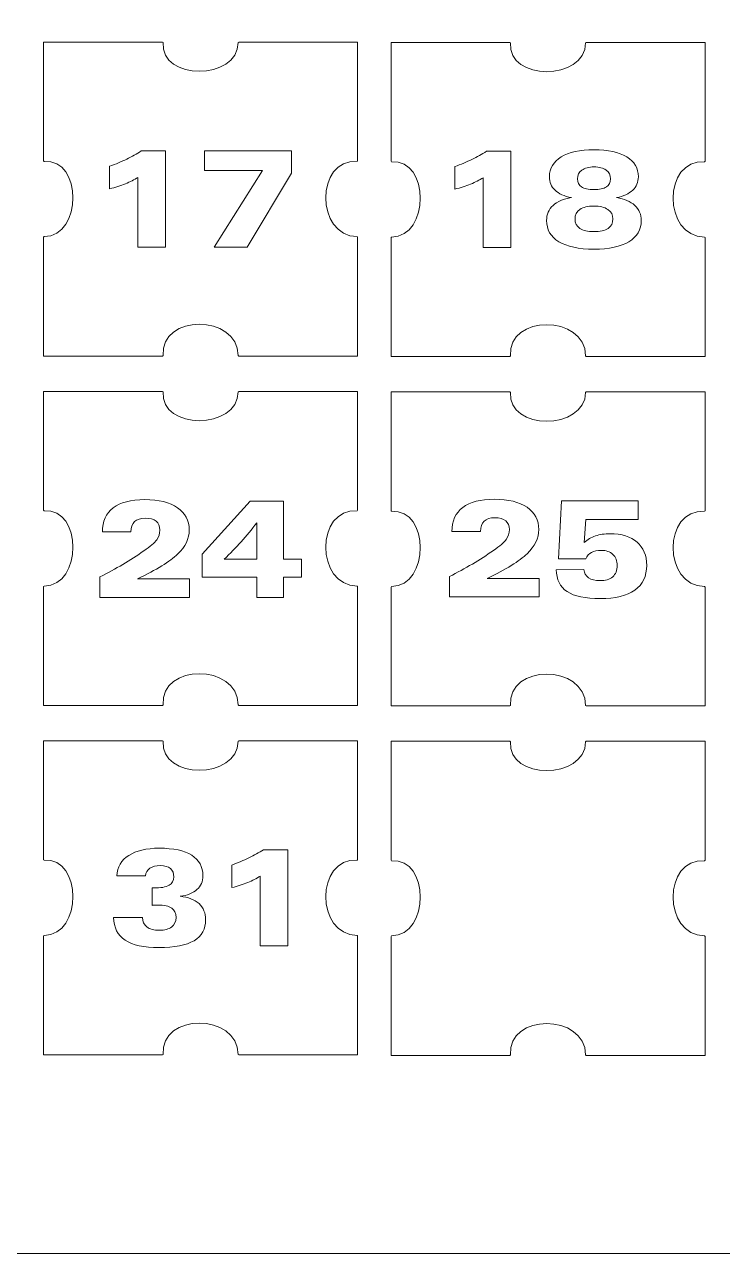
# Model space of a CAD drawing. Header units: millimetres. Extents: x -75 to 52, y -1 to 101.
# Drawn here: x -34.6 to -4.1, y -0.8 to 52.7 of the extents above; entities that cross this region are included whole.
import ezdxf

# ---------------------------------------------------------------- set-up
doc = ezdxf.new("R2010")
doc.units = ezdxf.units.MM
doc.header["$MEASUREMENT"] = 0
doc.layers.add('layer 1', color=7, linetype='Continuous')

msp = doc.modelspace()

# ---------------------------------------------------------------- linework, layer by layer
at = {"layer": 'layer 1', "lineweight": 9}
msp.add_open_spline([(-68.3644, 100.7179), (-68.3644, 100.7179), (45.0275, 100.7179), (45.0275, 100.7179), (45.0275, 100.7179), (48.7786, 100.7179), (51.798, 97.6985), (51.798, 93.9474), (51.798, 93.9474), (51.798, 93.9474), (51.798, 5.9417), (51.798, 5.9417), (51.798, 5.9417), (51.798, 2.1909), (48.7786, -0.8285), (45.0275, -0.8285), (45.0275, -0.8285), (45.0275, -0.8285), (-68.3644, -0.8285), (-68.3644, -0.8285), (-68.3644, -0.8285), (-72.1152, -0.8285), (-75.1346, 2.1909), (-75.1346, 5.9417), (-75.1346, 5.9417), (-75.1346, 5.9417), (-75.1346, 93.9474), (-75.1346, 93.9474), (-75.1346, 93.9474), (-75.1346, 97.6985), (-72.1152, 100.7179), (-68.3644, 100.7179)], degree=3, knots=[0, 0, 0, 0, 0.1111111, 0.1111111, 0.1111111, 0.1111111, 0.2222222, 0.2222222, 0.2222222, 0.2222222, 0.3333333, 0.3333333, 0.3333333, 0.3333333, 0.4444444, 0.4444444, 0.4444444, 0.4444444, 0.5555556, 0.5555556, 0.5555556, 0.5555556, 0.6666667, 0.6666667, 0.6666667, 0.6666667, 0.7777778, 0.7777778, 0.7777778, 0.7777778, 1, 1, 1, 1], dxfattribs=at)
at = {"layer": 'layer 1', "color": 1, "lineweight": 9}
for points in [[(-33.7344, 51.9767), (-33.7344, 51.9767), (-33.7344, 51.9008), (-33.7344, 51.9008), (-33.7344, 51.9008), (-33.7344, 51.9008), (-33.7344, 46.824), (-33.7344, 46.824), (-33.7344, 46.824), (-33.7344, 46.824), (-33.7344, 46.7951), (-33.7344, 46.7951), (-33.7344, 46.7951), (-33.7344, 46.7951), (-33.7107, 46.7718), (-33.7107, 46.7718), (-33.7107, 46.7718), (-32.0421, 46.8985), (-32.0421, 43.5139), (-33.7107, 43.4949), (-33.7107, 43.4949), (-33.7107, 43.4949), (-33.7344, 43.4712), (-33.7344, 43.4712), (-33.7344, 43.4712), (-33.7344, 43.4712), (-33.7344, 43.4381), (-33.7344, 43.4381), (-33.7344, 43.4381), (-33.7344, 43.4381), (-33.7344, 38.3616), (-33.7344, 38.3616), (-33.7344, 38.3616), (-33.7344, 38.3616), (-33.7344, 38.2857), (-33.7344, 38.2857), (-33.7344, 38.2857), (-33.7344, 38.2857), (-33.6585, 38.2857), (-33.6585, 38.2857), (-33.6585, 38.2857), (-33.6585, 38.2857), (-28.5817, 38.2857), (-28.5817, 38.2857), (-28.5817, 38.2857), (-28.5817, 38.2857), (-28.5485, 38.2857), (-28.5485, 38.2857), (-28.5485, 38.2857), (-28.5485, 38.2857), (-28.5295, 38.3104), (-28.5295, 38.3104), (-28.5295, 38.3104), (-28.6561, 40.1297), (-25.2716, 40.1297), (-25.2483, 38.3104), (-25.2483, 38.3104), (-25.2483, 38.3104), (-25.2289, 38.2857), (-25.2289, 38.2857), (-25.2289, 38.2857), (-25.2289, 38.2857), (-25.1957, 38.2857), (-25.1957, 38.2857), (-25.1957, 38.2857), (-25.1957, 38.2857), (-20.1193, 38.2857), (-20.1193, 38.2857), (-20.1193, 38.2857), (-20.1193, 38.2857), (-20.0434, 38.2857), (-20.0434, 38.2857), (-20.0434, 38.2857), (-20.0434, 38.2857), (-20.0434, 38.3616), (-20.0434, 38.3616), (-20.0434, 38.3616), (-20.0434, 38.3616), (-20.0434, 43.4381), (-20.0434, 43.4381), (-20.0434, 43.4381), (-20.0434, 43.4381), (-20.0434, 43.4712), (-20.0434, 43.4712), (-20.0434, 43.4712), (-20.0434, 43.4712), (-20.0667, 43.4949), (-20.0667, 43.4949), (-20.0667, 43.4949), (-21.887, 43.5139), (-21.887, 46.8985), (-20.0667, 46.7718), (-20.0667, 46.7718), (-20.0667, 46.7718), (-20.0434, 46.7951), (-20.0434, 46.7951), (-20.0434, 46.7951), (-20.0434, 46.7951), (-20.0434, 46.824), (-20.0434, 46.824), (-20.0434, 46.824), (-20.0434, 46.824), (-20.0434, 51.9008), (-20.0434, 51.9008), (-20.0434, 51.9008), (-20.0434, 51.9008), (-20.0434, 51.9767), (-20.0434, 51.9767), (-20.0434, 51.9767), (-20.0434, 51.9767), (-20.1193, 51.9767), (-20.1193, 51.9767), (-20.1193, 51.9767), (-20.1193, 51.9767), (-25.1957, 51.9767), (-25.1957, 51.9767), (-25.1957, 51.9767), (-25.1957, 51.9767), (-25.2289, 51.9767), (-25.2289, 51.9767), (-25.2289, 51.9767), (-25.2289, 51.9767), (-25.2483, 51.9573), (-25.2483, 51.9573), (-25.2483, 51.9573), (-25.2716, 50.2844), (-28.6561, 50.2844), (-28.5295, 51.9573), (-28.5295, 51.9573), (-28.5295, 51.9573), (-28.5485, 51.9767), (-28.5485, 51.9767), (-28.5485, 51.9767), (-28.5485, 51.9767), (-28.5817, 51.9767), (-28.5817, 51.9767), (-28.5817, 51.9767), (-28.5817, 51.9767), (-33.6585, 51.9767), (-33.6585, 51.9767), (-33.6585, 51.9767), (-33.6585, 51.9767), (-33.7344, 51.9767), (-33.7344, 51.9767)], [(-18.5868, 51.9573), (-18.5868, 51.9573), (-18.5868, 51.8829), (-18.5868, 51.8829), (-18.5868, 51.8829), (-18.5868, 51.8829), (-18.5868, 46.8046), (-18.5868, 46.8046), (-18.5868, 46.8046), (-18.5868, 46.8046), (-18.5868, 46.7771), (-18.5868, 46.7771), (-18.5868, 46.7771), (-18.5868, 46.7771), (-18.5635, 46.7538), (-18.5635, 46.7538), (-18.5635, 46.7538), (-16.8945, 46.8805), (-16.8945, 43.4949), (-18.5635, 43.4769), (-18.5635, 43.4769), (-18.5635, 43.4769), (-18.5868, 43.4532), (-18.5868, 43.4532), (-18.5868, 43.4532), (-18.5868, 43.4532), (-18.5868, 43.4204), (-18.5868, 43.4204), (-18.5868, 43.4204), (-18.5868, 43.4204), (-18.5868, 38.3422), (-18.5868, 38.3422), (-18.5868, 38.3422), (-18.5868, 38.3422), (-18.5868, 38.2677), (-18.5868, 38.2677), (-18.5868, 38.2677), (-18.5868, 38.2677), (-18.5109, 38.2677), (-18.5109, 38.2677), (-18.5109, 38.2677), (-18.5109, 38.2677), (-13.4345, 38.2677), (-13.4345, 38.2677), (-13.4345, 38.2677), (-13.4345, 38.2677), (-13.4013, 38.2677), (-13.4013, 38.2677), (-13.4013, 38.2677), (-13.4013, 38.2677), (-13.3819, 38.2914), (-13.3819, 38.2914), (-13.3819, 38.2914), (-13.5086, 40.1103), (-10.1244, 40.1103), (-10.1007, 38.2914), (-10.1007, 38.2914), (-10.1007, 38.2914), (-10.0817, 38.2677), (-10.0817, 38.2677), (-10.0817, 38.2677), (-10.0817, 38.2677), (-10.0485, 38.2677), (-10.0485, 38.2677), (-10.0485, 38.2677), (-10.0485, 38.2677), (-4.9717, 38.2677), (-4.9717, 38.2677), (-4.9717, 38.2677), (-4.9717, 38.2677), (-4.8958, 38.2677), (-4.8958, 38.2677), (-4.8958, 38.2677), (-4.8958, 38.2677), (-4.8958, 38.3422), (-4.8958, 38.3422), (-4.8958, 38.3422), (-4.8958, 38.3422), (-4.8958, 43.4204), (-4.8958, 43.4204), (-4.8958, 43.4204), (-4.8958, 43.4204), (-4.8958, 43.4532), (-4.8958, 43.4532), (-4.8958, 43.4532), (-4.8958, 43.4532), (-4.9195, 43.4769), (-4.9195, 43.4769), (-4.9195, 43.4769), (-6.7398, 43.4949), (-6.7398, 46.8805), (-4.9195, 46.7538), (-4.9195, 46.7538), (-4.9195, 46.7538), (-4.8958, 46.7771), (-4.8958, 46.7771), (-4.8958, 46.7771), (-4.8958, 46.7771), (-4.8958, 46.8046), (-4.8958, 46.8046), (-4.8958, 46.8046), (-4.8958, 46.8046), (-4.8958, 51.8829), (-4.8958, 51.8829), (-4.8958, 51.8829), (-4.8958, 51.8829), (-4.8958, 51.9573), (-4.8958, 51.9573), (-4.8958, 51.9573), (-4.8958, 51.9573), (-4.9717, 51.9573), (-4.9717, 51.9573), (-4.9717, 51.9573), (-4.9717, 51.9573), (-10.0485, 51.9573), (-10.0485, 51.9573), (-10.0485, 51.9573), (-10.0485, 51.9573), (-10.0817, 51.9573), (-10.0817, 51.9573), (-10.0817, 51.9573), (-10.0817, 51.9573), (-10.1007, 51.9393), (-10.1007, 51.9393), (-10.1007, 51.9393), (-10.1244, 50.265), (-13.5086, 50.265), (-13.3819, 51.9393), (-13.3819, 51.9393), (-13.3819, 51.9393), (-13.4013, 51.9573), (-13.4013, 51.9573), (-13.4013, 51.9573), (-13.4013, 51.9573), (-13.4345, 51.9573), (-13.4345, 51.9573), (-13.4345, 51.9573), (-13.4345, 51.9573), (-18.5109, 51.9573), (-18.5109, 51.9573), (-18.5109, 51.9573), (-18.5109, 51.9573), (-18.5868, 51.9573), (-18.5868, 51.9573)], [(-33.7344, 36.7437), (-33.7344, 36.7437), (-33.7344, 36.6693), (-33.7344, 36.6693), (-33.7344, 36.6693), (-33.7344, 36.6693), (-33.7344, 31.5911), (-33.7344, 31.5911), (-33.7344, 31.5911), (-33.7344, 31.5911), (-33.7344, 31.5636), (-33.7344, 31.5636), (-33.7344, 31.5636), (-33.7344, 31.5636), (-33.7107, 31.5403), (-33.7107, 31.5403), (-33.7107, 31.5403), (-32.0421, 31.6669), (-32.0421, 28.2827), (-33.7107, 28.2633), (-33.7107, 28.2633), (-33.7107, 28.2633), (-33.7344, 28.2397), (-33.7344, 28.2397), (-33.7344, 28.2397), (-33.7344, 28.2397), (-33.7344, 28.2069), (-33.7344, 28.2069), (-33.7344, 28.2069), (-33.7344, 28.2069), (-33.7344, 23.13), (-33.7344, 23.13), (-33.7344, 23.13), (-33.7344, 23.13), (-33.7344, 23.0542), (-33.7344, 23.0542), (-33.7344, 23.0542), (-33.7344, 23.0542), (-33.6585, 23.0542), (-33.6585, 23.0542), (-33.6585, 23.0542), (-33.6585, 23.0542), (-28.5817, 23.0542), (-28.5817, 23.0542), (-28.5817, 23.0542), (-28.5817, 23.0542), (-28.5485, 23.0542), (-28.5485, 23.0542), (-28.5485, 23.0542), (-28.5485, 23.0542), (-28.5295, 23.0778), (-28.5295, 23.0778), (-28.5295, 23.0778), (-28.6561, 24.8968), (-25.2716, 24.8968), (-25.2483, 23.0778), (-25.2483, 23.0778), (-25.2483, 23.0778), (-25.2289, 23.0542), (-25.2289, 23.0542), (-25.2289, 23.0542), (-25.2289, 23.0542), (-25.1957, 23.0542), (-25.1957, 23.0542), (-25.1957, 23.0542), (-25.1957, 23.0542), (-20.1193, 23.0542), (-20.1193, 23.0542), (-20.1193, 23.0542), (-20.1193, 23.0542), (-20.0434, 23.0542), (-20.0434, 23.0542), (-20.0434, 23.0542), (-20.0434, 23.0542), (-20.0434, 23.13), (-20.0434, 23.13), (-20.0434, 23.13), (-20.0434, 23.13), (-20.0434, 28.2069), (-20.0434, 28.2069), (-20.0434, 28.2069), (-20.0434, 28.2069), (-20.0434, 28.2397), (-20.0434, 28.2397), (-20.0434, 28.2397), (-20.0434, 28.2397), (-20.0667, 28.2633), (-20.0667, 28.2633), (-20.0667, 28.2633), (-21.887, 28.2827), (-21.887, 31.6669), (-20.0667, 31.5403), (-20.0667, 31.5403), (-20.0667, 31.5403), (-20.0434, 31.5636), (-20.0434, 31.5636), (-20.0434, 31.5636), (-20.0434, 31.5636), (-20.0434, 31.5911), (-20.0434, 31.5911), (-20.0434, 31.5911), (-20.0434, 31.5911), (-20.0434, 36.6693), (-20.0434, 36.6693), (-20.0434, 36.6693), (-20.0434, 36.6693), (-20.0434, 36.7437), (-20.0434, 36.7437), (-20.0434, 36.7437), (-20.0434, 36.7437), (-20.1193, 36.7437), (-20.1193, 36.7437), (-20.1193, 36.7437), (-20.1193, 36.7437), (-25.1957, 36.7437), (-25.1957, 36.7437), (-25.1957, 36.7437), (-25.1957, 36.7437), (-25.2289, 36.7437), (-25.2289, 36.7437), (-25.2289, 36.7437), (-25.2289, 36.7437), (-25.2483, 36.7258), (-25.2483, 36.7258), (-25.2483, 36.7258), (-25.2716, 35.0515), (-28.6561, 35.0515), (-28.5295, 36.7258), (-28.5295, 36.7258), (-28.5295, 36.7258), (-28.5485, 36.7437), (-28.5485, 36.7437), (-28.5485, 36.7437), (-28.5485, 36.7437), (-28.5817, 36.7437), (-28.5817, 36.7437), (-28.5817, 36.7437), (-28.5817, 36.7437), (-33.6585, 36.7437), (-33.6585, 36.7437), (-33.6585, 36.7437), (-33.6585, 36.7437), (-33.7344, 36.7437), (-33.7344, 36.7437)], [(-18.5868, 36.7258), (-18.5868, 36.7258), (-18.5868, 36.6499), (-18.5868, 36.6499), (-18.5868, 36.6499), (-18.5868, 36.6499), (-18.5868, 31.5734), (-18.5868, 31.5734), (-18.5868, 31.5734), (-18.5868, 31.5734), (-18.5868, 31.5445), (-18.5868, 31.5445), (-18.5868, 31.5445), (-18.5868, 31.5445), (-18.5635, 31.5209), (-18.5635, 31.5209), (-18.5635, 31.5209), (-16.8945, 31.6479), (-16.8945, 28.2633), (-18.5635, 28.2439), (-18.5635, 28.2439), (-18.5635, 28.2439), (-18.5868, 28.2206), (-18.5868, 28.2206), (-18.5868, 28.2206), (-18.5868, 28.2206), (-18.5868, 28.1889), (-18.5868, 28.1889), (-18.5868, 28.1889), (-18.5868, 28.1889), (-18.5868, 23.1106), (-18.5868, 23.1106), (-18.5868, 23.1106), (-18.5868, 23.1106), (-18.5868, 23.0362), (-18.5868, 23.0362), (-18.5868, 23.0362), (-18.5868, 23.0362), (-18.5109, 23.0362), (-18.5109, 23.0362), (-18.5109, 23.0362), (-18.5109, 23.0362), (-13.4345, 23.0362), (-13.4345, 23.0362), (-13.4345, 23.0362), (-13.4345, 23.0362), (-13.4013, 23.0362), (-13.4013, 23.0362), (-13.4013, 23.0362), (-13.4013, 23.0362), (-13.3819, 23.0598), (-13.3819, 23.0598), (-13.3819, 23.0598), (-13.5086, 24.8788), (-10.1244, 24.8788), (-10.1007, 23.0598), (-10.1007, 23.0598), (-10.1007, 23.0598), (-10.0817, 23.0362), (-10.0817, 23.0362), (-10.0817, 23.0362), (-10.0817, 23.0362), (-10.0485, 23.0362), (-10.0485, 23.0362), (-10.0485, 23.0362), (-10.0485, 23.0362), (-4.9717, 23.0362), (-4.9717, 23.0362), (-4.9717, 23.0362), (-4.9717, 23.0362), (-4.8958, 23.0362), (-4.8958, 23.0362), (-4.8958, 23.0362), (-4.8958, 23.0362), (-4.8958, 23.1106), (-4.8958, 23.1106), (-4.8958, 23.1106), (-4.8958, 23.1106), (-4.8958, 28.1889), (-4.8958, 28.1889), (-4.8958, 28.1889), (-4.8958, 28.1889), (-4.8958, 28.2206), (-4.8958, 28.2206), (-4.8958, 28.2206), (-4.8958, 28.2206), (-4.9195, 28.2439), (-4.9195, 28.2439), (-4.9195, 28.2439), (-6.7398, 28.2633), (-6.7398, 31.6479), (-4.9195, 31.5209), (-4.9195, 31.5209), (-4.9195, 31.5209), (-4.8958, 31.5445), (-4.8958, 31.5445), (-4.8958, 31.5445), (-4.8958, 31.5445), (-4.8958, 31.5734), (-4.8958, 31.5734), (-4.8958, 31.5734), (-4.8958, 31.5734), (-4.8958, 36.6499), (-4.8958, 36.6499), (-4.8958, 36.6499), (-4.8958, 36.6499), (-4.8958, 36.7258), (-4.8958, 36.7258), (-4.8958, 36.7258), (-4.8958, 36.7258), (-4.9717, 36.7258), (-4.9717, 36.7258), (-4.9717, 36.7258), (-4.9717, 36.7258), (-10.0485, 36.7258), (-10.0485, 36.7258), (-10.0485, 36.7258), (-10.0485, 36.7258), (-10.0817, 36.7258), (-10.0817, 36.7258), (-10.0817, 36.7258), (-10.0817, 36.7258), (-10.1007, 36.7063), (-10.1007, 36.7063), (-10.1007, 36.7063), (-10.1244, 35.0335), (-13.5086, 35.0335), (-13.3819, 36.7063), (-13.3819, 36.7063), (-13.3819, 36.7063), (-13.4013, 36.7258), (-13.4013, 36.7258), (-13.4013, 36.7258), (-13.4013, 36.7258), (-13.4345, 36.7258), (-13.4345, 36.7258), (-13.4345, 36.7258), (-13.4345, 36.7258), (-18.5109, 36.7258), (-18.5109, 36.7258), (-18.5109, 36.7258), (-18.5109, 36.7258), (-18.5868, 36.7258), (-18.5868, 36.7258)], [(-33.7344, 21.5122), (-33.7344, 21.5122), (-33.7344, 21.4378), (-33.7344, 21.4378), (-33.7344, 21.4378), (-33.7344, 21.4378), (-33.7344, 16.3599), (-33.7344, 16.3599), (-33.7344, 16.3599), (-33.7344, 16.3599), (-33.7344, 16.3324), (-33.7344, 16.3324), (-33.7344, 16.3324), (-33.7344, 16.3324), (-33.7107, 16.3087), (-33.7107, 16.3087), (-33.7107, 16.3087), (-32.0421, 16.4354), (-32.0421, 13.0498), (-33.7107, 13.0318), (-33.7107, 13.0318), (-33.7107, 13.0318), (-33.7344, 13.0085), (-33.7344, 13.0085), (-33.7344, 13.0085), (-33.7344, 13.0085), (-33.7344, 12.9753), (-33.7344, 12.9753), (-33.7344, 12.9753), (-33.7344, 12.9753), (-33.7344, 7.8971), (-33.7344, 7.8971), (-33.7344, 7.8971), (-33.7344, 7.8971), (-33.7344, 7.8227), (-33.7344, 7.8227), (-33.7344, 7.8227), (-33.7344, 7.8227), (-33.6585, 7.8227), (-33.6585, 7.8227), (-33.6585, 7.8227), (-33.6585, 7.8227), (-28.5817, 7.8227), (-28.5817, 7.8227), (-28.5817, 7.8227), (-28.5817, 7.8227), (-28.5485, 7.8227), (-28.5485, 7.8227), (-28.5485, 7.8227), (-28.5485, 7.8227), (-28.5295, 7.8463), (-28.5295, 7.8463), (-28.5295, 7.8463), (-28.6561, 9.6652), (-25.2716, 9.6652), (-25.2483, 7.8463), (-25.2483, 7.8463), (-25.2483, 7.8463), (-25.2289, 7.8227), (-25.2289, 7.8227), (-25.2289, 7.8227), (-25.2289, 7.8227), (-25.1957, 7.8227), (-25.1957, 7.8227), (-25.1957, 7.8227), (-25.1957, 7.8227), (-20.1193, 7.8227), (-20.1193, 7.8227), (-20.1193, 7.8227), (-20.1193, 7.8227), (-20.0434, 7.8227), (-20.0434, 7.8227), (-20.0434, 7.8227), (-20.0434, 7.8227), (-20.0434, 7.8971), (-20.0434, 7.8971), (-20.0434, 7.8971), (-20.0434, 7.8971), (-20.0434, 12.9753), (-20.0434, 12.9753), (-20.0434, 12.9753), (-20.0434, 12.9753), (-20.0434, 13.0085), (-20.0434, 13.0085), (-20.0434, 13.0085), (-20.0434, 13.0085), (-20.0667, 13.0318), (-20.0667, 13.0318), (-20.0667, 13.0318), (-21.887, 13.0498), (-21.887, 16.4354), (-20.0667, 16.3087), (-20.0667, 16.3087), (-20.0667, 16.3087), (-20.0434, 16.3324), (-20.0434, 16.3324), (-20.0434, 16.3324), (-20.0434, 16.3324), (-20.0434, 16.3599), (-20.0434, 16.3599), (-20.0434, 16.3599), (-20.0434, 16.3599), (-20.0434, 21.4378), (-20.0434, 21.4378), (-20.0434, 21.4378), (-20.0434, 21.4378), (-20.0434, 21.5122), (-20.0434, 21.5122), (-20.0434, 21.5122), (-20.0434, 21.5122), (-20.1193, 21.5122), (-20.1193, 21.5122), (-20.1193, 21.5122), (-20.1193, 21.5122), (-25.1957, 21.5122), (-25.1957, 21.5122), (-25.1957, 21.5122), (-25.1957, 21.5122), (-25.2289, 21.5122), (-25.2289, 21.5122), (-25.2289, 21.5122), (-25.2289, 21.5122), (-25.2483, 21.4942), (-25.2483, 21.4942), (-25.2483, 21.4942), (-25.2716, 19.8199), (-28.6561, 19.8199), (-28.5295, 21.4942), (-28.5295, 21.4942), (-28.5295, 21.4942), (-28.5485, 21.5122), (-28.5485, 21.5122), (-28.5485, 21.5122), (-28.5485, 21.5122), (-28.5817, 21.5122), (-28.5817, 21.5122), (-28.5817, 21.5122), (-28.5817, 21.5122), (-33.6585, 21.5122), (-33.6585, 21.5122), (-33.6585, 21.5122), (-33.6585, 21.5122), (-33.7344, 21.5122), (-33.7344, 21.5122)], [(-18.5868, 21.4942), (-18.5868, 21.4942), (-18.5868, 21.4184), (-18.5868, 21.4184), (-18.5868, 21.4184), (-18.5868, 21.4184), (-18.5868, 16.3419), (-18.5868, 16.3419), (-18.5868, 16.3419), (-18.5868, 16.3419), (-18.5868, 16.313), (-18.5868, 16.313), (-18.5868, 16.313), (-18.5868, 16.313), (-18.5635, 16.2893), (-18.5635, 16.2893), (-18.5635, 16.2893), (-16.8945, 16.4163), (-16.8945, 13.0318), (-18.5635, 13.0124), (-18.5635, 13.0124), (-18.5635, 13.0124), (-18.5868, 12.9891), (-18.5868, 12.9891), (-18.5868, 12.9891), (-18.5868, 12.9891), (-18.5868, 12.9559), (-18.5868, 12.9559), (-18.5868, 12.9559), (-18.5868, 12.9559), (-18.5868, 7.8795), (-18.5868, 7.8795), (-18.5868, 7.8795), (-18.5868, 7.8795), (-18.5868, 7.8036), (-18.5868, 7.8036), (-18.5868, 7.8036), (-18.5868, 7.8036), (-18.5109, 7.8036), (-18.5109, 7.8036), (-18.5109, 7.8036), (-18.5109, 7.8036), (-13.4345, 7.8036), (-13.4345, 7.8036), (-13.4345, 7.8036), (-13.4345, 7.8036), (-13.4013, 7.8036), (-13.4013, 7.8036), (-13.4013, 7.8036), (-13.4013, 7.8036), (-13.3819, 7.8269), (-13.3819, 7.8269), (-13.3819, 7.8269), (-13.5086, 9.6458), (-10.1244, 9.6458), (-10.1007, 7.8269), (-10.1007, 7.8269), (-10.1007, 7.8269), (-10.0817, 7.8036), (-10.0817, 7.8036), (-10.0817, 7.8036), (-10.0817, 7.8036), (-10.0485, 7.8036), (-10.0485, 7.8036), (-10.0485, 7.8036), (-10.0485, 7.8036), (-4.9717, 7.8036), (-4.9717, 7.8036), (-4.9717, 7.8036), (-4.9717, 7.8036), (-4.8958, 7.8036), (-4.8958, 7.8036), (-4.8958, 7.8036), (-4.8958, 7.8036), (-4.8958, 7.8795), (-4.8958, 7.8795), (-4.8958, 7.8795), (-4.8958, 7.8795), (-4.8958, 12.9559), (-4.8958, 12.9559), (-4.8958, 12.9559), (-4.8958, 12.9559), (-4.8958, 12.9891), (-4.8958, 12.9891), (-4.8958, 12.9891), (-4.8958, 12.9891), (-4.9195, 13.0124), (-4.9195, 13.0124), (-4.9195, 13.0124), (-6.7398, 13.0318), (-6.7398, 16.4163), (-4.9195, 16.2893), (-4.9195, 16.2893), (-4.9195, 16.2893), (-4.8958, 16.313), (-4.8958, 16.313), (-4.8958, 16.313), (-4.8958, 16.313), (-4.8958, 16.3419), (-4.8958, 16.3419), (-4.8958, 16.3419), (-4.8958, 16.3419), (-4.8958, 21.4184), (-4.8958, 21.4184), (-4.8958, 21.4184), (-4.8958, 21.4184), (-4.8958, 21.4942), (-4.8958, 21.4942), (-4.8958, 21.4942), (-4.8958, 21.4942), (-4.9717, 21.4942), (-4.9717, 21.4942), (-4.9717, 21.4942), (-4.9717, 21.4942), (-10.0485, 21.4942), (-10.0485, 21.4942), (-10.0485, 21.4942), (-10.0485, 21.4942), (-10.0817, 21.4942), (-10.0817, 21.4942), (-10.0817, 21.4942), (-10.0817, 21.4942), (-10.1007, 21.4752), (-10.1007, 21.4752), (-10.1007, 21.4752), (-10.1244, 19.8009), (-13.5086, 19.8009), (-13.3819, 21.4752), (-13.3819, 21.4752), (-13.3819, 21.4752), (-13.4013, 21.4942), (-13.4013, 21.4942), (-13.4013, 21.4942), (-13.4013, 21.4942), (-13.4345, 21.4942), (-13.4345, 21.4942), (-13.4345, 21.4942), (-13.4345, 21.4942), (-18.5109, 21.4942), (-18.5109, 21.4942), (-18.5109, 21.4942), (-18.5109, 21.4942), (-18.5868, 21.4942), (-18.5868, 21.4942)]]:
    msp.add_open_spline(points, degree=3, knots=[0, 0, 0, 0, 0.027027, 0.027027, 0.027027, 0.027027, 0.0540541, 0.0540541, 0.0540541, 0.0540541, 0.0810811, 0.0810811, 0.0810811, 0.0810811, 0.1081081, 0.1081081, 0.1081081, 0.1081081, 0.1351351, 0.1351351, 0.1351351, 0.1351351, 0.1621622, 0.1621622, 0.1621622, 0.1621622, 0.1891892, 0.1891892, 0.1891892, 0.1891892, 0.2162162, 0.2162162, 0.2162162, 0.2162162, 0.2432432, 0.2432432, 0.2432432, 0.2432432, 0.2702703, 0.2702703, 0.2702703, 0.2702703, 0.2972973, 0.2972973, 0.2972973, 0.2972973, 0.3243243, 0.3243243, 0.3243243, 0.3243243, 0.3513514, 0.3513514, 0.3513514, 0.3513514, 0.3783784, 0.3783784, 0.3783784, 0.3783784, 0.4054054, 0.4054054, 0.4054054, 0.4054054, 0.4324324, 0.4324324, 0.4324324, 0.4324324, 0.4594595, 0.4594595, 0.4594595, 0.4594595, 0.4864865, 0.4864865, 0.4864865, 0.4864865, 0.5135135, 0.5135135, 0.5135135, 0.5135135, 0.5405405, 0.5405405, 0.5405405, 0.5405405, 0.5675676, 0.5675676, 0.5675676, 0.5675676, 0.5945946, 0.5945946, 0.5945946, 0.5945946, 0.6216216, 0.6216216, 0.6216216, 0.6216216, 0.6486486, 0.6486486, 0.6486486, 0.6486486, 0.6756757, 0.6756757, 0.6756757, 0.6756757, 0.7027027, 0.7027027, 0.7027027, 0.7027027, 0.7297297, 0.7297297, 0.7297297, 0.7297297, 0.7567568, 0.7567568, 0.7567568, 0.7567568, 0.7837838, 0.7837838, 0.7837838, 0.7837838, 0.8108108, 0.8108108, 0.8108108, 0.8108108, 0.8378378, 0.8378378, 0.8378378, 0.8378378, 0.8648649, 0.8648649, 0.8648649, 0.8648649, 0.8918919, 0.8918919, 0.8918919, 0.8918919, 0.9189189, 0.9189189, 0.9189189, 0.9189189, 0.9459459, 0.9459459, 0.9459459, 0.9459459, 1, 1, 1, 1], dxfattribs=at)
at = {"layer": 'layer 1', "color": 5, "lineweight": 9}
for points, knots in [([(-28.4191, 43.0345), (-28.4191, 43.0345), (-29.6234, 43.0345), (-29.6234, 43.0345), (-29.6234, 43.0345), (-29.6234, 43.0345), (-29.6234, 46.0786), (-29.6234, 46.0786), (-29.6234, 46.0786), (-29.7833, 45.9752), (-29.9653, 45.8828), (-30.1678, 45.8003), (-30.1678, 45.8003), (-30.3717, 45.7174), (-30.6021, 45.6429), (-30.8582, 45.5784), (-30.8582, 45.5784), (-30.8582, 45.5784), (-30.8582, 46.5608), (-30.8582, 46.5608), (-30.8582, 46.5608), (-30.5894, 46.66), (-30.3413, 46.7647), (-30.1127, 46.8752), (-30.1127, 46.8752), (-29.8866, 46.9852), (-29.676, 47.1024), (-29.4802, 47.2279), (-29.4802, 47.2279), (-29.4802, 47.2279), (-28.4191, 47.2279), (-28.4191, 47.2279), (-28.4191, 47.2279), (-28.4191, 47.2279), (-28.4191, 43.0345), (-28.4191, 43.0345)], [0, 0, 0, 0, 0.1, 0.1, 0.1, 0.1, 0.2, 0.2, 0.2, 0.2, 0.3, 0.3, 0.3, 0.3, 0.4, 0.4, 0.4, 0.4, 0.5, 0.5, 0.5, 0.5, 0.6, 0.6, 0.6, 0.6, 0.7, 0.7, 0.7, 0.7, 0.8, 0.8, 0.8, 0.8, 1, 1, 1, 1]), ([(-24.8567, 43.0345), (-24.8567, 43.0345), (-26.3024, 43.0345), (-26.3024, 43.0345), (-26.3024, 43.0345), (-26.3024, 43.0345), (-24.1967, 46.3816), (-24.1967, 46.3816), (-24.1967, 46.3816), (-24.1967, 46.3816), (-26.7229, 46.3816), (-26.7229, 46.3816), (-26.7229, 46.3816), (-26.7229, 46.3816), (-26.7229, 47.2279), (-26.7229, 47.2279), (-26.7229, 47.2279), (-26.7229, 47.2279), (-22.9207, 47.2279), (-22.9207, 47.2279), (-22.9207, 47.2279), (-22.9207, 47.2279), (-22.9207, 46.2659), (-22.9207, 46.2659), (-22.9207, 46.2659), (-22.9207, 46.2659), (-24.8567, 43.0345), (-24.8567, 43.0345)], [0, 0, 0, 0, 0.125, 0.125, 0.125, 0.125, 0.25, 0.25, 0.25, 0.25, 0.375, 0.375, 0.375, 0.375, 0.5, 0.5, 0.5, 0.5, 0.625, 0.625, 0.625, 0.625, 0.75, 0.75, 0.75, 0.75, 1, 1, 1, 1]), ([(-13.3681, 43.0193), (-13.3681, 43.0193), (-14.5725, 43.0193), (-14.5725, 43.0193), (-14.5725, 43.0193), (-14.5725, 43.0193), (-14.5725, 46.0634), (-14.5725, 46.0634), (-14.5725, 46.0634), (-14.7323, 45.9601), (-14.9144, 45.8676), (-15.1169, 45.7851), (-15.1169, 45.7851), (-15.3208, 45.7022), (-15.5511, 45.6281), (-15.8073, 45.5632), (-15.8073, 45.5632), (-15.8073, 45.5632), (-15.8073, 46.5457), (-15.8073, 46.5457), (-15.8073, 46.5457), (-15.5384, 46.6448), (-15.2904, 46.7496), (-15.0618, 46.86), (-15.0618, 46.86), (-14.8357, 46.9701), (-14.6251, 47.0872), (-14.4293, 47.2128), (-14.4293, 47.2128), (-14.4293, 47.2128), (-13.3681, 47.2128), (-13.3681, 47.2128), (-13.3681, 47.2128), (-13.3681, 47.2128), (-13.3681, 43.0193), (-13.3681, 43.0193)], [0, 0, 0, 0, 0.1, 0.1, 0.1, 0.1, 0.2, 0.2, 0.2, 0.2, 0.3, 0.3, 0.3, 0.3, 0.4, 0.4, 0.4, 0.4, 0.5, 0.5, 0.5, 0.5, 0.6, 0.6, 0.6, 0.6, 0.7, 0.7, 0.7, 0.7, 0.8, 0.8, 0.8, 0.8, 1, 1, 1, 1]), ([(-10.7237, 45.1967), (-11.0352, 45.2559), (-11.2723, 45.3635), (-11.4349, 45.5191), (-11.4349, 45.5191), (-11.5976, 45.6733), (-11.6787, 45.8705), (-11.6787, 46.1075), (-11.6787, 46.1075), (-11.6787, 46.4755), (-11.5094, 46.7619), (-11.1675, 46.9701), (-11.1675, 46.9701), (-10.8285, 47.1754), (-10.3501, 47.2787), (-9.7356, 47.2802), (-9.7356, 47.2802), (-9.1253, 47.2787), (-8.6512, 47.1768), (-8.3107, 46.9715), (-8.3107, 46.9715), (-7.9731, 46.7647), (-7.8038, 46.4769), (-7.8024, 46.1075), (-7.8024, 46.1075), (-7.8038, 45.8705), (-7.8849, 45.6733), (-8.0461, 45.5191), (-8.0461, 45.5191), (-8.2102, 45.3635), (-8.4458, 45.2559), (-8.7545, 45.1967), (-8.7545, 45.1967), (-8.4127, 45.1416), (-8.1467, 45.0284), (-7.9579, 44.8548), (-7.9579, 44.8548), (-7.7706, 44.6812), (-7.6768, 44.4622), (-7.6754, 44.1976), (-7.6754, 44.1976), (-7.6768, 43.7979), (-7.856, 43.4892), (-8.213, 43.2715), (-8.213, 43.2715), (-8.5711, 43.0553), (-9.0812, 42.9477), (-9.7412, 42.9463), (-9.7412, 42.9463), (-10.4027, 42.9477), (-10.9111, 43.0553), (-11.2681, 43.2715), (-11.2681, 43.2715), (-11.6265, 43.4892), (-11.8053, 43.7979), (-11.8039, 44.1976), (-11.8039, 44.1976), (-11.8053, 44.4622), (-11.7104, 44.6812), (-11.5217, 44.8548), (-11.5217, 44.8548), (-11.333, 45.0284), (-11.067, 45.1416), (-10.7237, 45.1967)], [0, 0, 0, 0, 0.0588235, 0.0588235, 0.0588235, 0.0588235, 0.1176471, 0.1176471, 0.1176471, 0.1176471, 0.1764706, 0.1764706, 0.1764706, 0.1764706, 0.2352941, 0.2352941, 0.2352941, 0.2352941, 0.2941176, 0.2941176, 0.2941176, 0.2941176, 0.3529412, 0.3529412, 0.3529412, 0.3529412, 0.4117647, 0.4117647, 0.4117647, 0.4117647, 0.4705882, 0.4705882, 0.4705882, 0.4705882, 0.5294118, 0.5294118, 0.5294118, 0.5294118, 0.5882353, 0.5882353, 0.5882353, 0.5882353, 0.6470588, 0.6470588, 0.6470588, 0.6470588, 0.7058824, 0.7058824, 0.7058824, 0.7058824, 0.7647059, 0.7647059, 0.7647059, 0.7647059, 0.8235294, 0.8235294, 0.8235294, 0.8235294, 0.8823529, 0.8823529, 0.8823529, 0.8823529, 1, 1, 1, 1]), ([(-10.4591, 46.0109), (-10.4591, 45.8525), (-10.3999, 45.7368), (-10.2813, 45.6609), (-10.2813, 45.6609), (-10.1628, 45.584), (-9.9836, 45.5452), (-9.7412, 45.5466), (-9.7412, 45.5466), (-9.4999, 45.5452), (-9.3183, 45.584), (-9.1983, 45.6623), (-9.1983, 45.6623), (-9.0798, 45.7382), (-9.0205, 45.8539), (-9.0191, 46.0109), (-9.0191, 46.0109), (-9.0205, 46.1763), (-9.084, 46.3058), (-9.2078, 46.3968), (-9.2078, 46.3968), (-9.3345, 46.4878), (-9.5098, 46.5333), (-9.7356, 46.5333), (-9.7356, 46.5333), (-9.9617, 46.5333), (-10.1395, 46.4864), (-10.2662, 46.3954), (-10.2662, 46.3954), (-10.3956, 46.3019), (-10.4591, 46.1735), (-10.4591, 46.0109)], [0, 0, 0, 0, 0.1111111, 0.1111111, 0.1111111, 0.1111111, 0.2222222, 0.2222222, 0.2222222, 0.2222222, 0.3333333, 0.3333333, 0.3333333, 0.3333333, 0.4444444, 0.4444444, 0.4444444, 0.4444444, 0.5555556, 0.5555556, 0.5555556, 0.5555556, 0.6666667, 0.6666667, 0.6666667, 0.6666667, 0.7777778, 0.7777778, 0.7777778, 0.7777778, 1, 1, 1, 1]), ([(-10.5639, 44.265), (-10.5653, 44.0847), (-10.4951, 43.9468), (-10.353, 43.8529), (-10.353, 43.8529), (-10.2126, 43.758), (-10.0086, 43.7111), (-9.7412, 43.7125), (-9.7412, 43.7125), (-9.471, 43.7111), (-9.2643, 43.758), (-9.1225, 43.8515), (-9.1225, 43.8515), (-8.9817, 43.9439), (-8.9115, 44.0819), (-8.9101, 44.265), (-8.9101, 44.265), (-8.9115, 44.4399), (-8.9845, 44.5779), (-9.1306, 44.6784), (-9.1306, 44.6784), (-9.278, 44.7776), (-9.482, 44.8273), (-9.7412, 44.8287), (-9.7412, 44.8287), (-10.003, 44.8273), (-10.2055, 44.7776), (-10.3487, 44.6798), (-10.3487, 44.6798), (-10.4937, 44.5807), (-10.5653, 44.4428), (-10.5639, 44.265)], [0, 0, 0, 0, 0.1111111, 0.1111111, 0.1111111, 0.1111111, 0.2222222, 0.2222222, 0.2222222, 0.2222222, 0.3333333, 0.3333333, 0.3333333, 0.3333333, 0.4444444, 0.4444444, 0.4444444, 0.4444444, 0.5555556, 0.5555556, 0.5555556, 0.5555556, 0.6666667, 0.6666667, 0.6666667, 0.6666667, 0.7777778, 0.7777778, 0.7777778, 0.7777778, 1, 1, 1, 1]), ([(-27.3745, 27.7687), (-27.3745, 27.7687), (-31.2854, 27.7687), (-31.2854, 27.7687), (-31.2854, 27.7687), (-31.2854, 27.7687), (-31.2854, 28.6588), (-31.2854, 28.6588), (-31.2854, 28.6588), (-30.9382, 28.8338), (-30.6035, 29.0158), (-30.2821, 29.2059), (-30.2821, 29.2059), (-29.9625, 29.3933), (-29.658, 29.5905), (-29.3673, 29.7958), (-29.3673, 29.7958), (-29.0862, 29.9898), (-28.8985, 30.151), (-28.805, 30.278), (-28.805, 30.278), (-28.714, 30.4047), (-28.6671, 30.5468), (-28.6671, 30.7038), (-28.6671, 30.7038), (-28.6671, 30.876), (-28.7221, 31.0055), (-28.8297, 31.0922), (-28.8297, 31.0922), (-28.9387, 31.179), (-29.0971, 31.2221), (-29.3052, 31.2231), (-29.3052, 31.2231), (-29.5106, 31.2221), (-29.6633, 31.1723), (-29.7667, 31.0718), (-29.7667, 31.0718), (-29.8714, 30.9712), (-29.9268, 30.821), (-29.9307, 30.6209), (-29.9307, 30.6209), (-29.9307, 30.6209), (-31.1711, 30.6209), (-31.1711, 30.6209), (-31.1711, 30.6209), (-31.1725, 31.0841), (-31.0166, 31.4341), (-30.7026, 31.6726), (-30.7026, 31.6726), (-30.3911, 31.9096), (-29.9307, 32.0282), (-29.3232, 32.0296), (-29.3232, 32.0296), (-28.714, 32.0282), (-28.2384, 31.9125), (-27.897, 31.6793), (-27.897, 31.6793), (-27.5565, 31.445), (-27.3854, 31.1212), (-27.3854, 30.7091), (-27.3854, 30.7091), (-27.3854, 30.3302), (-27.5551, 29.9789), (-27.8927, 29.6564), (-27.8927, 29.6564), (-28.2317, 29.3312), (-28.8145, 28.9703), (-29.6428, 28.5734), (-29.6428, 28.5734), (-29.6428, 28.5734), (-27.3745, 28.5734), (-27.3745, 28.5734), (-27.3745, 28.5734), (-27.3745, 28.5734), (-27.3745, 27.7687), (-27.3745, 27.7687)], [0, 0, 0, 0, 0.05, 0.05, 0.05, 0.05, 0.1, 0.1, 0.1, 0.1, 0.15, 0.15, 0.15, 0.15, 0.2, 0.2, 0.2, 0.2, 0.25, 0.25, 0.25, 0.25, 0.3, 0.3, 0.3, 0.3, 0.35, 0.35, 0.35, 0.35, 0.4, 0.4, 0.4, 0.4, 0.45, 0.45, 0.45, 0.45, 0.5, 0.5, 0.5, 0.5, 0.55, 0.55, 0.55, 0.55, 0.6, 0.6, 0.6, 0.6, 0.65, 0.65, 0.65, 0.65, 0.7, 0.7, 0.7, 0.7, 0.75, 0.75, 0.75, 0.75, 0.8, 0.8, 0.8, 0.8, 0.85, 0.85, 0.85, 0.85, 0.9, 0.9, 0.9, 0.9, 1, 1, 1, 1]), ([(-23.2777, 27.7687), (-23.2777, 27.7687), (-24.4447, 27.7687), (-24.4447, 27.7687), (-24.4447, 27.7687), (-24.4447, 27.7687), (-24.4447, 28.6478), (-24.4447, 28.6478), (-24.4447, 28.6478), (-24.4447, 28.6478), (-26.8273, 28.6478), (-26.8273, 28.6478), (-26.8273, 28.6478), (-26.8273, 28.6478), (-26.8273, 29.6455), (-26.8273, 29.6455), (-26.8273, 29.6455), (-26.8273, 29.6455), (-24.7329, 31.9618), (-24.7329, 31.9618), (-24.7329, 31.9618), (-24.7329, 31.9618), (-23.2777, 31.9618), (-23.2777, 31.9618), (-23.2777, 31.9618), (-23.2777, 31.9618), (-23.2777, 29.4345), (-23.2777, 29.4345), (-23.2777, 29.4345), (-23.2777, 29.4345), (-22.4935, 29.4345), (-22.4935, 29.4345), (-22.4935, 29.4345), (-22.4935, 29.4345), (-22.4935, 28.6478), (-22.4935, 28.6478), (-22.4935, 28.6478), (-22.4935, 28.6478), (-23.2777, 28.6478), (-23.2777, 28.6478), (-23.2777, 28.6478), (-23.2777, 28.6478), (-23.2777, 27.7687), (-23.2777, 27.7687)], [0, 0, 0, 0, 0.0833333, 0.0833333, 0.0833333, 0.0833333, 0.1666667, 0.1666667, 0.1666667, 0.1666667, 0.25, 0.25, 0.25, 0.25, 0.3333333, 0.3333333, 0.3333333, 0.3333333, 0.4166667, 0.4166667, 0.4166667, 0.4166667, 0.5, 0.5, 0.5, 0.5, 0.5833333, 0.5833333, 0.5833333, 0.5833333, 0.6666667, 0.6666667, 0.6666667, 0.6666667, 0.75, 0.75, 0.75, 0.75, 0.8333333, 0.8333333, 0.8333333, 0.8333333, 1, 1, 1, 1]), ([(-12.132, 27.7864), (-12.132, 27.7864), (-16.0429, 27.7864), (-16.0429, 27.7864), (-16.0429, 27.7864), (-16.0429, 27.7864), (-16.0429, 28.6768), (-16.0429, 28.6768), (-16.0429, 28.6768), (-15.6958, 28.8518), (-15.3606, 29.0334), (-15.0396, 29.2239), (-15.0396, 29.2239), (-14.72, 29.4113), (-14.4155, 29.6081), (-14.1249, 29.8134), (-14.1249, 29.8134), (-13.8437, 30.0078), (-13.656, 30.169), (-13.5625, 30.296), (-13.5625, 30.296), (-13.4715, 30.4227), (-13.4246, 30.5645), (-13.4246, 30.7218), (-13.4246, 30.7218), (-13.4246, 30.894), (-13.4796, 31.0235), (-13.5872, 31.1102), (-13.5872, 31.1102), (-13.6962, 31.197), (-13.8546, 31.2397), (-14.0628, 31.2411), (-14.0628, 31.2411), (-14.2681, 31.2397), (-14.4208, 31.1903), (-14.5242, 31.0898), (-14.5242, 31.0898), (-14.629, 30.9889), (-14.6844, 30.8389), (-14.6882, 30.6389), (-14.6882, 30.6389), (-14.6882, 30.6389), (-15.9286, 30.6389), (-15.9286, 30.6389), (-15.9286, 30.6389), (-15.93, 31.1021), (-15.7741, 31.4521), (-15.4601, 31.6906), (-15.4601, 31.6906), (-15.1486, 31.9276), (-14.6882, 32.0462), (-14.0808, 32.0472), (-14.0808, 32.0472), (-13.4715, 32.0462), (-12.996, 31.9301), (-12.6545, 31.6973), (-12.6545, 31.6973), (-12.3141, 31.463), (-12.143, 31.1392), (-12.143, 30.7271), (-12.143, 30.7271), (-12.143, 30.3482), (-12.3126, 29.9969), (-12.6502, 29.6744), (-12.6502, 29.6744), (-12.9893, 29.3492), (-13.5721, 28.9883), (-14.4004, 28.5914), (-14.4004, 28.5914), (-14.4004, 28.5914), (-12.132, 28.5914), (-12.132, 28.5914), (-12.132, 28.5914), (-12.132, 28.5914), (-12.132, 27.7864), (-12.132, 27.7864)], [0, 0, 0, 0, 0.05, 0.05, 0.05, 0.05, 0.1, 0.1, 0.1, 0.1, 0.15, 0.15, 0.15, 0.15, 0.2, 0.2, 0.2, 0.2, 0.25, 0.25, 0.25, 0.25, 0.3, 0.3, 0.3, 0.3, 0.35, 0.35, 0.35, 0.35, 0.4, 0.4, 0.4, 0.4, 0.45, 0.45, 0.45, 0.45, 0.5, 0.5, 0.5, 0.5, 0.55, 0.55, 0.55, 0.55, 0.6, 0.6, 0.6, 0.6, 0.65, 0.65, 0.65, 0.65, 0.7, 0.7, 0.7, 0.7, 0.75, 0.75, 0.75, 0.75, 0.8, 0.8, 0.8, 0.8, 0.85, 0.85, 0.85, 0.85, 0.9, 0.9, 0.9, 0.9, 1, 1, 1, 1]), ([(-10.0983, 29.4525), (-10.0983, 29.4525), (-11.2861, 29.4525), (-11.2861, 29.4525), (-11.2861, 29.4525), (-11.2861, 29.4525), (-11.1591, 31.9798), (-11.1591, 31.9798), (-11.1591, 31.9798), (-11.1591, 31.9798), (-7.8119, 31.9798), (-7.8119, 31.9798), (-7.8119, 31.9798), (-7.8119, 31.9798), (-7.8119, 31.1681), (-7.8119, 31.1681), (-7.8119, 31.1681), (-7.8119, 31.1681), (-10.087, 31.1681), (-10.087, 31.1681), (-10.087, 31.1681), (-10.087, 31.1681), (-10.1656, 30.1637), (-10.1656, 30.1637), (-10.1656, 30.1637), (-10.0182, 30.2946), (-9.8527, 30.3895), (-9.671, 30.4516), (-9.671, 30.4516), (-9.4904, 30.5109), (-9.278, 30.5412), (-9.0343, 30.5426), (-9.0343, 30.5426), (-8.5312, 30.5412), (-8.14, 30.4198), (-7.8588, 30.1789), (-7.8588, 30.1789), (-7.5791, 29.9362), (-7.4383, 29.5986), (-7.4383, 29.1647), (-7.4383, 29.1647), (-7.4383, 28.6934), (-7.6122, 28.3335), (-7.9579, 28.0855), (-7.9579, 28.0855), (-8.304, 27.8375), (-8.8043, 27.7147), (-9.4601, 27.7133), (-9.4601, 27.7133), (-10.1131, 27.7147), (-10.5957, 27.8153), (-10.9068, 28.0206), (-10.9068, 28.0206), (-11.2183, 28.2245), (-11.3771, 28.5445), (-11.3795, 28.977), (-11.3795, 28.977), (-11.3795, 28.977), (-10.178, 28.9798), (-10.178, 28.9798), (-10.178, 28.9798), (-10.1628, 28.8256), (-10.094, 28.7071), (-9.9713, 28.6228), (-9.9713, 28.6228), (-9.8485, 28.5388), (-9.6848, 28.4976), (-9.4781, 28.4976), (-9.4781, 28.4976), (-9.2368, 28.4976), (-9.0509, 28.554), (-8.92, 28.6669), (-8.92, 28.6669), (-8.7916, 28.7801), (-8.727, 28.9442), (-8.7256, 29.159), (-8.7256, 29.159), (-8.727, 29.3615), (-8.7891, 29.5213), (-8.9129, 29.6413), (-8.9129, 29.6413), (-9.0385, 29.7584), (-9.2078, 29.8177), (-9.4202, 29.8191), (-9.4202, 29.8191), (-9.5966, 29.8177), (-9.7384, 29.7887), (-9.846, 29.7323), (-9.846, 29.7323), (-9.9547, 29.6744), (-10.039, 29.582), (-10.0983, 29.4525)], [0, 0, 0, 0, 0.0416667, 0.0416667, 0.0416667, 0.0416667, 0.0833333, 0.0833333, 0.0833333, 0.0833333, 0.125, 0.125, 0.125, 0.125, 0.1666667, 0.1666667, 0.1666667, 0.1666667, 0.2083333, 0.2083333, 0.2083333, 0.2083333, 0.25, 0.25, 0.25, 0.25, 0.2916667, 0.2916667, 0.2916667, 0.2916667, 0.3333333, 0.3333333, 0.3333333, 0.3333333, 0.375, 0.375, 0.375, 0.375, 0.4166667, 0.4166667, 0.4166667, 0.4166667, 0.4583333, 0.4583333, 0.4583333, 0.4583333, 0.5, 0.5, 0.5, 0.5, 0.5416667, 0.5416667, 0.5416667, 0.5416667, 0.5833333, 0.5833333, 0.5833333, 0.5833333, 0.625, 0.625, 0.625, 0.625, 0.6666667, 0.6666667, 0.6666667, 0.6666667, 0.7083333, 0.7083333, 0.7083333, 0.7083333, 0.75, 0.75, 0.75, 0.75, 0.7916667, 0.7916667, 0.7916667, 0.7916667, 0.8333333, 0.8333333, 0.8333333, 0.8333333, 0.875, 0.875, 0.875, 0.875, 0.9166667, 0.9166667, 0.9166667, 0.9166667, 1, 1, 1, 1]), ([(-24.4447, 29.4345), (-24.4447, 29.4345), (-24.4447, 31.0178), (-24.4447, 31.0178), (-24.4447, 31.0178), (-24.6613, 30.7342), (-24.8871, 30.4597), (-25.1213, 30.1965), (-25.1213, 30.1965), (-25.3584, 29.932), (-25.6039, 29.6787), (-25.8572, 29.4345), (-25.8572, 29.4345), (-25.8572, 29.4345), (-24.4447, 29.4345), (-24.4447, 29.4345)], [0, 0, 0, 0, 0.2, 0.2, 0.2, 0.2, 0.4, 0.4, 0.4, 0.4, 0.6, 0.6, 0.6, 0.6, 1, 1, 1, 1]), ([(-29.0075, 14.3438), (-29.0075, 14.3438), (-29.0075, 15.1015), (-29.0075, 15.1015), (-29.0075, 15.1015), (-29.0075, 15.1015), (-28.9331, 15.1015), (-28.9331, 15.1015), (-28.9331, 15.1015), (-28.63, 15.1001), (-28.4081, 15.1389), (-28.2674, 15.2172), (-28.2674, 15.2172), (-28.127, 15.2931), (-28.0568, 15.4144), (-28.0553, 15.5827), (-28.0553, 15.5827), (-28.0568, 15.7425), (-28.1061, 15.8649), (-28.2056, 15.9507), (-28.2056, 15.9507), (-28.3048, 16.0332), (-28.4494, 16.0759), (-28.6395, 16.0773), (-28.6395, 16.0773), (-28.8339, 16.0759), (-28.9881, 16.036), (-29.0999, 15.9588), (-29.0999, 15.9588), (-29.2128, 15.8787), (-29.2777, 15.7686), (-29.2943, 15.6268), (-29.2943, 15.6268), (-29.2943, 15.6268), (-30.5467, 15.624), (-30.5467, 15.624), (-30.5467, 15.624), (-30.5153, 16.0152), (-30.3389, 16.3158), (-30.0203, 16.5239), (-30.0203, 16.5239), (-29.7021, 16.7303), (-29.2583, 16.8337), (-28.6865, 16.8351), (-28.6865, 16.8351), (-28.0748, 16.8337), (-27.6049, 16.7317), (-27.2796, 16.5278), (-27.2796, 16.5278), (-26.9543, 16.3225), (-26.7917, 16.0248), (-26.7917, 15.6363), (-26.7917, 15.6363), (-26.7917, 15.3855), (-26.8771, 15.1844), (-27.0478, 15.0327), (-27.0478, 15.0327), (-27.2189, 14.8782), (-27.4641, 14.7805), (-27.7837, 14.7392), (-27.7837, 14.7392), (-27.4285, 14.7008), (-27.154, 14.5946), (-26.9596, 14.4182), (-26.9596, 14.4182), (-26.7681, 14.2404), (-26.6718, 14.009), (-26.6703, 13.7236), (-26.6703, 13.7236), (-26.6718, 13.3129), (-26.84, 13.0057), (-27.1762, 12.8046), (-27.1762, 12.8046), (-27.5138, 12.6017), (-28.025, 12.5026), (-28.7073, 12.5012), (-28.7073, 12.5012), (-29.3603, 12.5026), (-29.8496, 12.6102), (-30.1773, 12.8279), (-30.1773, 12.8279), (-30.5054, 13.0455), (-30.6765, 13.3764), (-30.6902, 13.8199), (-30.6902, 13.8199), (-30.6902, 13.8199), (-29.4238, 13.8199), (-29.4238, 13.8199), (-29.4238, 13.8199), (-29.421, 13.6368), (-29.3575, 13.4975), (-29.2322, 13.4026), (-29.2322, 13.4026), (-29.108, 13.3059), (-28.9264, 13.2579), (-28.6865, 13.2593), (-28.6865, 13.2593), (-28.4565, 13.2579), (-28.2772, 13.3059), (-28.1502, 13.404), (-28.1502, 13.404), (-28.025, 13.5003), (-27.9615, 13.6382), (-27.9601, 13.8146), (-27.9601, 13.8146), (-27.9615, 14.0019), (-28.025, 14.1384), (-28.1502, 14.2252), (-28.1502, 14.2252), (-28.2772, 14.3106), (-28.4797, 14.3533), (-28.7595, 14.3547), (-28.7595, 14.3547), (-28.805, 14.3533), (-28.8808, 14.3505), (-28.9867, 14.3466), (-28.9867, 14.3466), (-28.9867, 14.3466), (-29.0075, 14.3438), (-29.0075, 14.3438)], [0, 0, 0, 0, 0.0322581, 0.0322581, 0.0322581, 0.0322581, 0.0645161, 0.0645161, 0.0645161, 0.0645161, 0.0967742, 0.0967742, 0.0967742, 0.0967742, 0.1290323, 0.1290323, 0.1290323, 0.1290323, 0.1612903, 0.1612903, 0.1612903, 0.1612903, 0.1935484, 0.1935484, 0.1935484, 0.1935484, 0.2258065, 0.2258065, 0.2258065, 0.2258065, 0.2580645, 0.2580645, 0.2580645, 0.2580645, 0.2903226, 0.2903226, 0.2903226, 0.2903226, 0.3225806, 0.3225806, 0.3225806, 0.3225806, 0.3548387, 0.3548387, 0.3548387, 0.3548387, 0.3870968, 0.3870968, 0.3870968, 0.3870968, 0.4193548, 0.4193548, 0.4193548, 0.4193548, 0.4516129, 0.4516129, 0.4516129, 0.4516129, 0.483871, 0.483871, 0.483871, 0.483871, 0.516129, 0.516129, 0.516129, 0.516129, 0.5483871, 0.5483871, 0.5483871, 0.5483871, 0.5806452, 0.5806452, 0.5806452, 0.5806452, 0.6129032, 0.6129032, 0.6129032, 0.6129032, 0.6451613, 0.6451613, 0.6451613, 0.6451613, 0.6774194, 0.6774194, 0.6774194, 0.6774194, 0.7096774, 0.7096774, 0.7096774, 0.7096774, 0.7419355, 0.7419355, 0.7419355, 0.7419355, 0.7741935, 0.7741935, 0.7741935, 0.7741935, 0.8064516, 0.8064516, 0.8064516, 0.8064516, 0.8387097, 0.8387097, 0.8387097, 0.8387097, 0.8709677, 0.8709677, 0.8709677, 0.8709677, 0.9032258, 0.9032258, 0.9032258, 0.9032258, 0.9354839, 0.9354839, 0.9354839, 0.9354839, 1, 1, 1, 1]), ([(-23.0875, 12.5742), (-23.0875, 12.5742), (-24.2919, 12.5742), (-24.2919, 12.5742), (-24.2919, 12.5742), (-24.2919, 12.5742), (-24.2919, 15.6184), (-24.2919, 15.6184), (-24.2919, 15.6184), (-24.4517, 15.515), (-24.6338, 15.4226), (-24.8363, 15.34), (-24.8363, 15.34), (-25.0402, 15.2575), (-25.2702, 15.183), (-25.5266, 15.1181), (-25.5266, 15.1181), (-25.5266, 15.1181), (-25.5266, 16.1006), (-25.5266, 16.1006), (-25.5266, 16.1006), (-25.2578, 16.2001), (-25.0098, 16.3045), (-24.7812, 16.4149), (-24.7812, 16.4149), (-24.5551, 16.525), (-24.3441, 16.6421), (-24.1487, 16.7677), (-24.1487, 16.7677), (-24.1487, 16.7677), (-23.0875, 16.7677), (-23.0875, 16.7677), (-23.0875, 16.7677), (-23.0875, 16.7677), (-23.0875, 12.5742), (-23.0875, 12.5742)], [0, 0, 0, 0, 0.1, 0.1, 0.1, 0.1, 0.2, 0.2, 0.2, 0.2, 0.3, 0.3, 0.3, 0.3, 0.4, 0.4, 0.4, 0.4, 0.5, 0.5, 0.5, 0.5, 0.6, 0.6, 0.6, 0.6, 0.7, 0.7, 0.7, 0.7, 0.8, 0.8, 0.8, 0.8, 1, 1, 1, 1])]:
    msp.add_open_spline(points, degree=3, knots=knots, dxfattribs=at)

doc.saveas('drawing.dxf')
